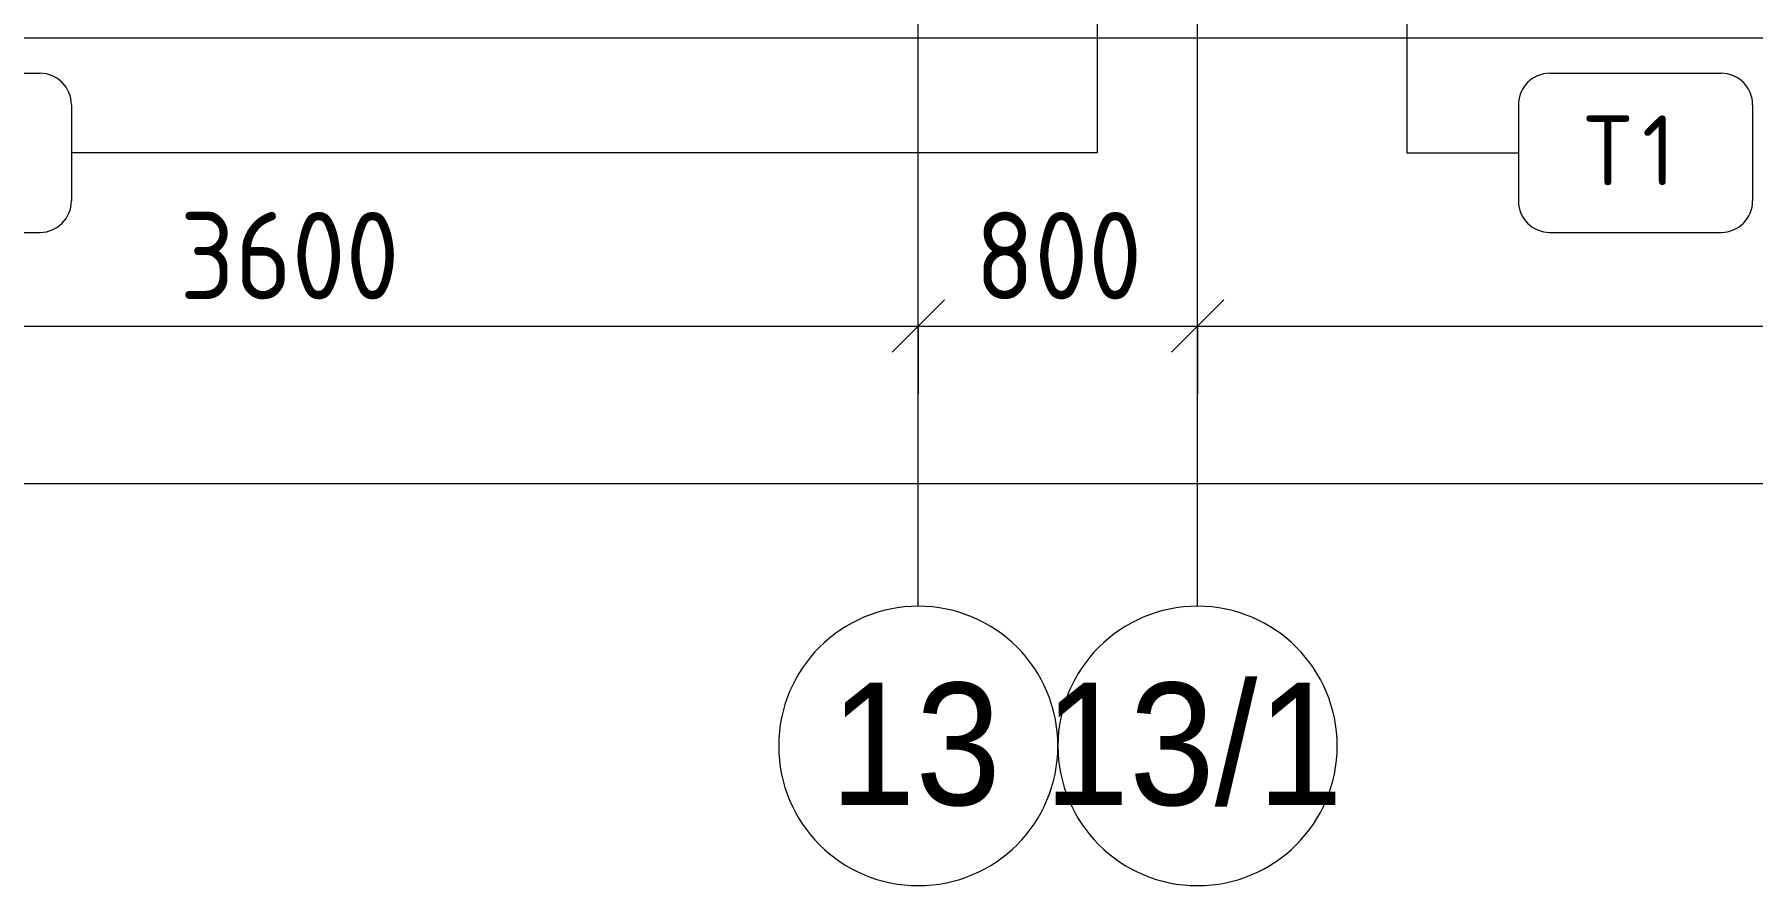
# Model space of a CAD drawing. Header units: millimetres. Extents: x -7229 to 200285, y -8553 to 29000.
# Drawn here: x 135984 to 140906, y -2706 to -269 of the extents above; entities that cross this region are included whole.
import ezdxf

# ---------------------------------------------------------------- set-up
doc = ezdxf.new("R2010")
doc.units = ezdxf.units.MM
for name, color, linetype, lineweight in [('A-ANNO-DIMS', 7, 'Continuous', 9), ('A-ANNO-DIMS-100', 7, 'Continuous', 9), ('A-WALL-2', 7, 'Continuous', 9), ('Марки для знаков', 7, 'Continuous', 9), ('Оси', 7, 'Continuous', 9), ('Оси-1', 7, 'Continuous', 20)]:
    doc.layers.add(name, color=color, linetype=linetype, lineweight=lineweight)
doc.styles.add('Arial_1', font='arial.ttf', dxfattribs={"width": 0.9, "height": 350})
doc.styles.add('GOST Common_1', font='GOST_Common.ttf', dxfattribs={"height": 200})
doc.styles.add('ISOCPEUR_1', font='isocpeur.ttf', dxfattribs={"width": 0.9, "height": 250})
doc.dimstyles.new('ISO-2_5_0_9К_БОЛЬШОЙ', dxfattribs={"dimscale": 304.8, "dimtxt": 248.995294, "dimasz": 0.492126, "dimexe": 0.393701, "dimexo": 0.984252, "dimgap": 0, "dimtad": 1, "dimdec": 0, "dimrnd": 10, "dimzin": 0, "dimdsep": 46, "dimtxsty": 'ISOCPEUR_1', "dimblk1": 'OBLIQUE', "dimblk2": 'OBLIQUE', "dimsah": 1, "dimcen": 0.09, "dimdle": 0.393701, "dimazin": 0, "dimtfac": 1, "dimtdec": 4, "dimtix": 1, "dimtmove": 0, "dimatfit": 3, "dimfxl": 1, "dimtvp": 1, "dimtolj": 1, "dimtzin": 0, "dimarcsym": 2})
doc.dimstyles.new('ISO-2_5_0_9К_БОЛЬШОЙ_1', dxfattribs={"dimscale": 304.8, "dimtxt": 248.995294, "dimasz": 0.492126, "dimexe": 0.393701, "dimexo": 0.984252, "dimgap": 0, "dimtad": 1, "dimdec": 0, "dimrnd": 10, "dimzin": 0, "dimdsep": 46, "dimtxsty": 'ISOCPEUR_1', "dimblk1": 'OBLIQUE', "dimblk2": 'OBLIQUE', "dimsah": 1, "dimcen": 0.09, "dimdle": 0.393701, "dimazin": 0, "dimtfac": 1, "dimtdec": 4, "dimtix": 1, "dimtmove": 2, "dimatfit": 3, "dimfxl": 1, "dimtvp": 1, "dimtolj": 1, "dimtzin": 0, "dimarcsym": 2})

# ---------------------------------------------------------------- blocks, each defined once
blk = doc.blocks.new('Ось сетки - D8-29747960-План монтажа зашивок 1 этажа  в осях 12-23 лист 1')
at = {"layer": 'Оси-1'}
for start, end in [(360, 180), (180, 360)]:
    blk.add_arc((0, 0), 4, start, end, dxfattribs=at)
blk = doc.blocks.new('DIMBLOCK2-План монтажа зашивок 1 этажа  в осях 12-23 лист 1')
at = {"layer": 'A-ANNO-DIMS-100'}
for p, q in [((134916, -1298.1), (134916, -984.2)), ((138516, -1298.1), (138516, -984.2)), ((134916, -1104.2), (138516, -1104.2)), ((134916, -1104.2), (134916, -1298.1)), ((138516, -1104.2), (138516, -1298.1))]:
    blk.add_line(p, q, dxfattribs=at)
at = {"layer": 'A-ANNO-DIMS-100', "lineweight": 20}
for p, q in [((134916, -1104.2), (134991, -1029.2)), ((138516, -1104.2), (138591, -1029.2)), ((134916, -1104.2), (134841, -1179.2)), ((138516, -1104.2), (138441, -1179.2))]:
    blk.add_line(p, q, dxfattribs=at)
at = {"layer": 'A-ANNO-DIMS-100', "color": 0, "insert": (136399.9, -777.5), "char_height": 250, "width": 758.478, "attachment_point": 1, "line_spacing_factor": 1.149209, "style": 'ISOCPEUR_1'}
blk.add_mtext('3600', dxfattribs=at)
blk = doc.blocks.new('_Oblique')
at = {"color": 0, "linetype": 'ByBlock', "lineweight": -2}
blk.add_line((-0.5, -0.5), (0.5, 0.5), dxfattribs=at)
blk = doc.blocks.new('DIMBLOCK3-План монтажа зашивок 1 этажа  в осях 12-23 лист 1')
at = {"layer": 'A-ANNO-DIMS-100'}
for p, q in [((138516, -1298.1), (138516, -984.2)), ((139316, -1298.1), (139316, -984.2)), ((138516, -1104.2), (139316, -1104.2)), ((138516, -1104.2), (138516, -1298.1)), ((139316, -1104.2), (139316, -1298.1))]:
    blk.add_line(p, q, dxfattribs=at)
at = {"layer": 'A-ANNO-DIMS-100', "lineweight": 20}
for p, q in [((138516, -1104.2), (138591, -1029.2)), ((139316, -1104.2), (139391, -1029.2)), ((138516, -1104.2), (138441, -1179.2)), ((139316, -1104.2), (139241, -1179.2))]:
    blk.add_line(p, q, dxfattribs=at)
at = {"layer": 'A-ANNO-DIMS-100', "color": 0, "insert": (138678.9, -777.5), "char_height": 250, "width": 568.858, "attachment_point": 1, "line_spacing_factor": 1.149209, "style": 'ISOCPEUR_1'}
blk.add_mtext('800', dxfattribs=at)
blk = doc.blocks.new('DIMBLOCK4-План монтажа зашивок 1 этажа  в осях 12-23 лист 1')
at = {"layer": 'A-ANNO-DIMS-100'}
for p, q in [((139316, -1298.1), (139316, -984.2)), ((143816, -1298.1), (143816, -984.2)), ((139316, -1104.2), (143816, -1104.2)), ((139316, -1104.2), (139316, -1298.1)), ((143816, -1104.2), (143816, -1298.1))]:
    blk.add_line(p, q, dxfattribs=at)
at = {"layer": 'A-ANNO-DIMS-100', "lineweight": 20}
for p, q in [((139316, -1104.2), (139391, -1029.2)), ((143816, -1104.2), (143891, -1029.2)), ((139316, -1104.2), (139241, -1179.2)), ((143816, -1104.2), (143741, -1179.2))]:
    blk.add_line(p, q, dxfattribs=at)
at = {"layer": 'A-ANNO-DIMS-100', "color": 0, "insert": (141238, -777.5), "char_height": 250, "width": 787.208, "attachment_point": 1, "line_spacing_factor": 1.149209, "style": 'ISOCPEUR_1'}
blk.add_mtext('4500', dxfattribs=at)
blk = doc.blocks.new('DIMBLOCK32-План монтажа зашивок 1 этажа  в осях 12-23 лист 1')
at = {"layer": 'A-ANNO-DIMS-100'}
for p, q in [((134916, -1748.6), (134916, -1434.7)), ((180716, -1748.6), (180716, -1434.7)), ((134796, -1554.7), (180836, -1554.7)), ((134916, -1554.7), (134916, -1748.6)), ((180716, -1554.7), (180716, -1748.6))]:
    blk.add_line(p, q, dxfattribs=at)
at = {"layer": 'A-ANNO-DIMS-100', "lineweight": 20}
for p, q in [((134916, -1554.7), (134991, -1479.7)), ((180716, -1554.7), (180791, -1479.7)), ((134916, -1554.7), (134841, -1629.7)), ((180716, -1554.7), (180641, -1629.7))]:
    blk.add_line(p, q, dxfattribs=at)
at = {"layer": 'A-ANNO-DIMS-100', "color": 0, "insert": (159225.5, -1228.1), "char_height": 250, "width": 976.828, "attachment_point": 1, "line_spacing_factor": 1.149209, "style": 'ISOCPEUR_1'}
blk.add_mtext('45800', dxfattribs=at)
blk = doc.blocks.new('Марка_Знаки - В прямоуг_Наименование краткое-30718135-План монтажа зашивок 1 этажа  в осях 12-23 лист 1')
at = {"layer": 'Марки для знаков'}
for p, q in [((-2.455, 2.278), (2.455, 2.278)), ((-3.355, 1.378), (-3.355, -1.384)), ((3.355, 1.378), (3.355, -1.378)), ((-2.461, -2.278), (2.455, -2.278))]:
    blk.add_line(p, q, dxfattribs=at)
for centre, radius, start, end in [((-2.455, 1.378), 0.9, 90, 180), ((2.455, 1.378), 0.9, 0, 90), ((-2.461, -1.384), 0.893, 180, 270), ((2.455, -1.378), 0.9, 270, 0)]:
    blk.add_arc(centre, radius, start, end, dxfattribs=at)

msp = doc.modelspace()

# ---------------------------------------------------------------- linework, layer by layer
at = {"layer": 'A-WALL-2'}
msp.add_line((168436, -280), (134898.6, -280), dxfattribs=at)
at = {"layer": 'Марки для знаков'}
for p, q in [((139028.1, 295.8), (139028.1, -608.1)), ((139916, 318.8), (139916, -608.1)), ((139028.1, -608.1), (136089.8, -608.1)), ((139916, -608.1), (140235.2, -608.1))]:
    msp.add_line(p, q, dxfattribs=at)
at = {"layer": 'Оси'}
for p, q in [((138516, -1906.3), (138516, 593.7)), ((139316, -1906.3), (139316, 593.7))]:
    msp.add_line(p, q, dxfattribs=at)

# ---------------------------------------------------------------- block references
at = {"layer": 'Марки для знаков', "xscale": 99.99999999999993, "yscale": 99.99999999999993, "zscale": 99.99999999999993}
for p in [(135754.3, -608.1), (140570.7, -608.1)]:
    msp.add_blockref('Марка_Знаки - В прямоуг_Наименование краткое-30718135-План монтажа зашивок 1 этажа  в осях 12-23 лист 1', p, dxfattribs=at)
at = {"layer": 'Оси-1', "xscale": 99.99999999999993, "yscale": 99.99999999999993, "zscale": 99.99999999999993}
for p in [(138516, -2306.3), (139316, -2306.3)]:
    msp.add_blockref('Ось сетки - D8-29747960-План монтажа зашивок 1 этажа  в осях 12-23 лист 1', p, dxfattribs=at)

# ---------------------------------------------------------------- texts
at = {"layer": 'Марки для знаков', "char_height": 200, "attachment_point": 1, "style": 'GOST Common_1'}
for s, insert, width in [('\\fGOST Common|b0|i0|c204|p34|;Т', (140423.7, -501), 200.422), ('\\fGOST Common|b0|i0|c204|p34|;1', (140589.1, -501), 120.253)]:
    msp.add_mtext(s, dxfattribs=dict(at, insert=insert, width=width))
at = {"layer": 'Оси', "char_height": 350, "attachment_point": 1, "style": 'Arial_1'}
for s, insert, width in [('13/1', (138875.7, -2125.6), 1060.633), ('13', (138263.3, -2125.6), 606.076)]:
    msp.add_mtext(s, dxfattribs=dict(at, insert=insert, width=width))

# ---------------------------------------------------------------- dimensions: what is measured, and where the dimension line sits
at = {"layer": 'A-ANNO-DIMS'}
for base, p1, p2, override, picture, middle in [((138516, -1104.2), (134916, -998.1), (138516, -998.1), {"dimpost": '<>', "dimfxl": 3600}, 'DIMBLOCK2-План монтажа зашивок 1 этажа  в осях 12-23 лист 1', (136716, -979.2)), ((139316, -1104.2), (138516, -998.1), (139316, -998.1), {"dimpost": '<>', "dimfxl": 800}, 'DIMBLOCK3-План монтажа зашивок 1 этажа  в осях 12-23 лист 1', (138916, -979.2)), ((143816, -1104.2), (139316, -998.1), (143816, -998.1), {"dimpost": '<>', "dimfxl": 4500}, 'DIMBLOCK4-План монтажа зашивок 1 этажа  в осях 12-23 лист 1', (141566, -979.2))]:
    dim = msp.add_linear_dim(base=base, p1=p1, p2=p2, dimstyle='ISO-2_5_0_9К_БОЛЬШОЙ', override=override, dxfattribs=at)
    dim.commit()
    dim.dimension.update_dxf_attribs({"geometry": picture, "text_midpoint": middle})
dim = msp.add_linear_dim(base=(180716, -1554.7), p1=(134916, -1448.6), p2=(180716, -1448.6), dimstyle='ISO-2_5_0_9К_БОЛЬШОЙ_1', override={"dimpost": '<>', "dimfxl": 45800}, dxfattribs=at)
dim.commit()
dim.dimension.update_dxf_attribs({"geometry": 'DIMBLOCK32-План монтажа зашивок 1 этажа  в осях 12-23 лист 1', "text_midpoint": (159713.9, -1394.7), "dimtype": 160})

doc.saveas('drawing.dxf')
